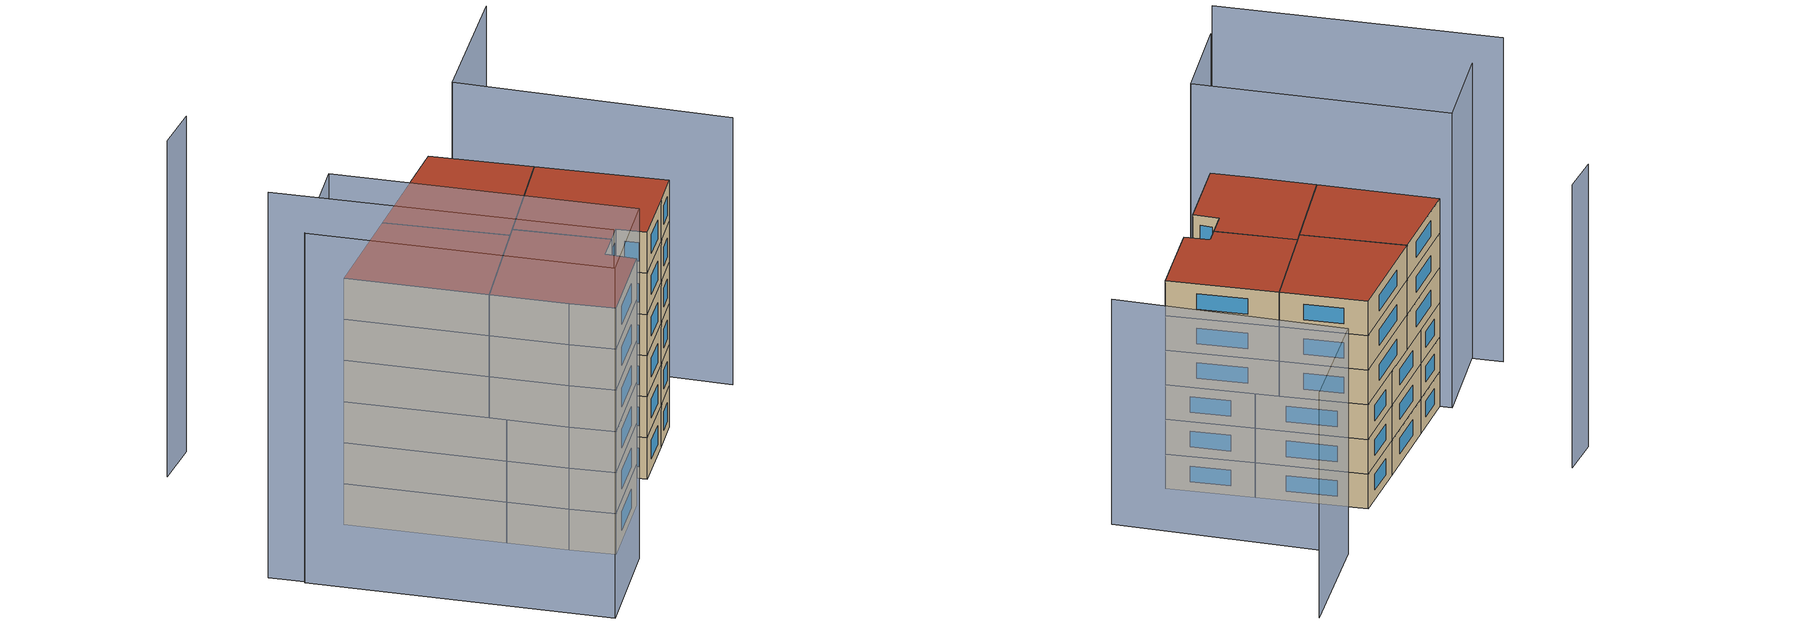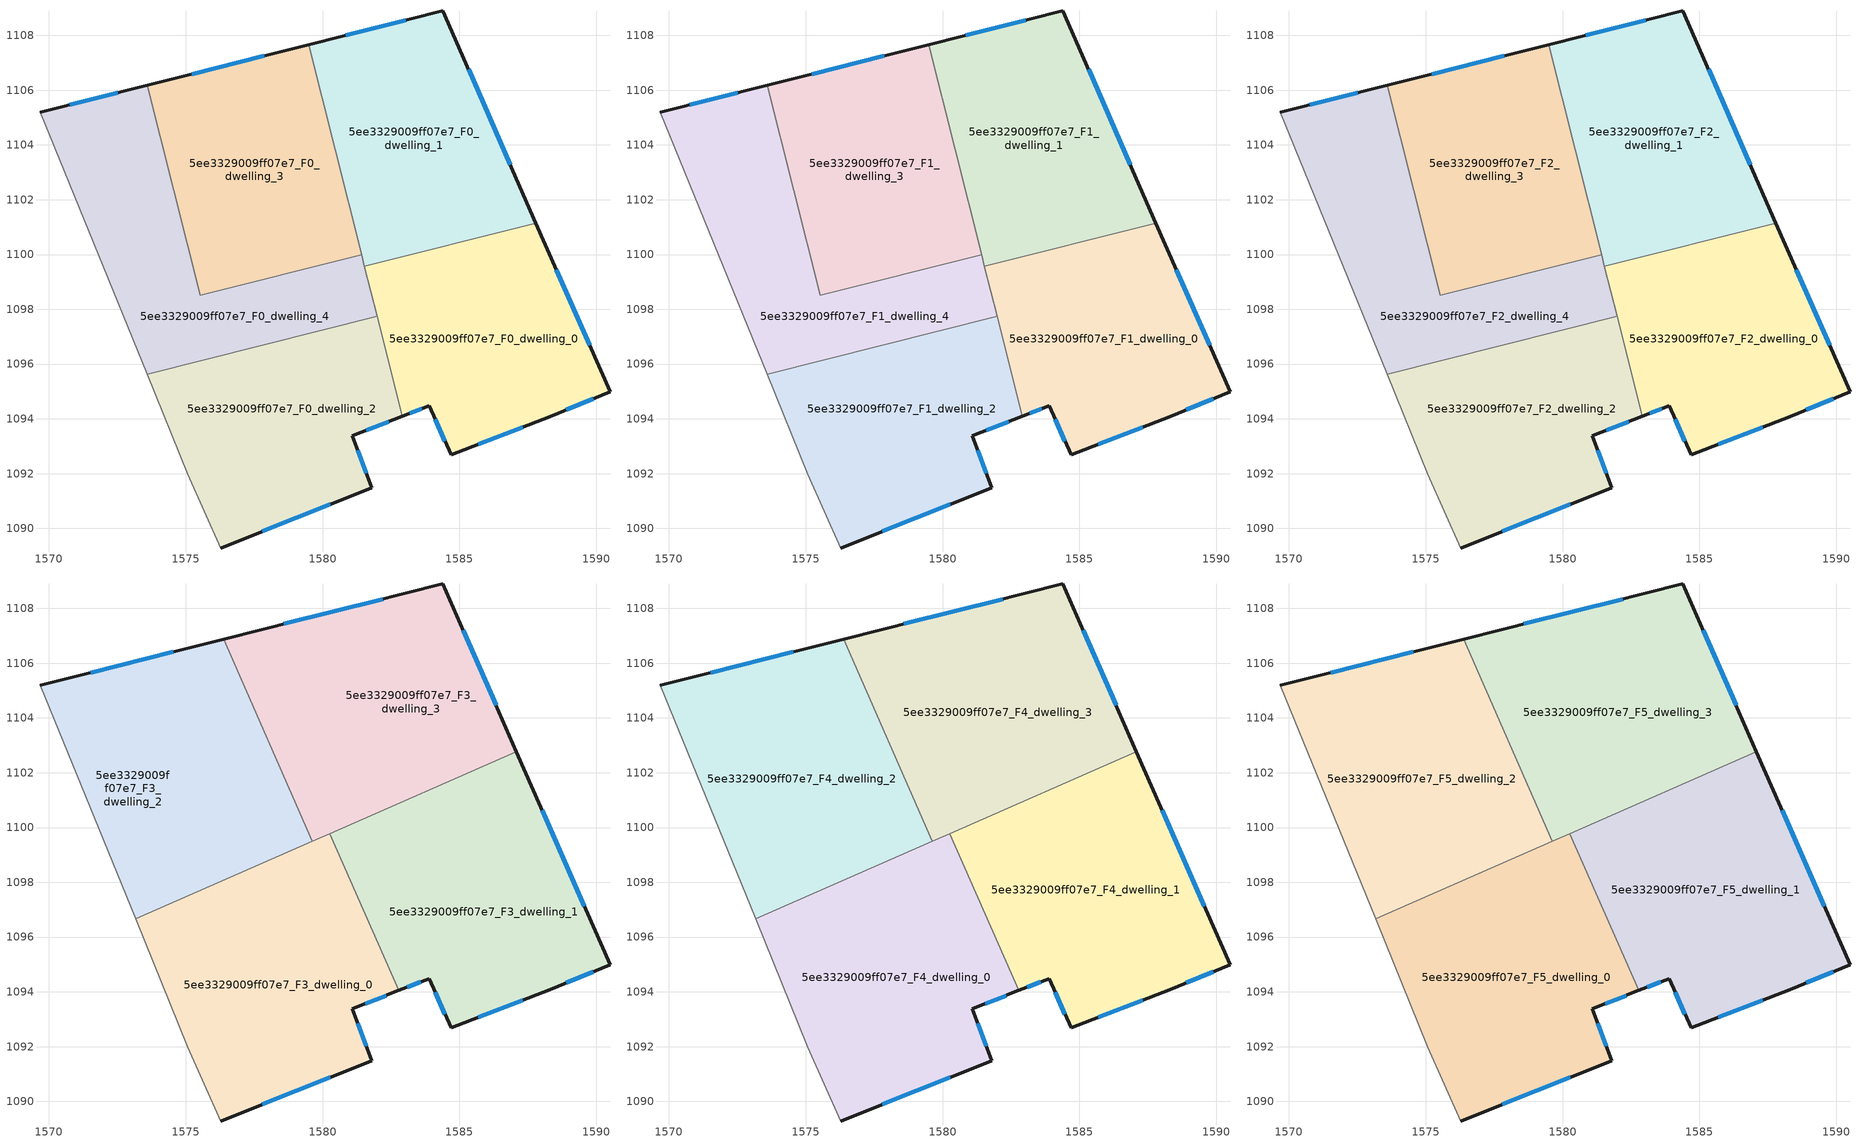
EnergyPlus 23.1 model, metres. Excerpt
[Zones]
5ee3329009ff07e7_F0_dwelling_0
 floor ground (EU_floor_Construction): 1587.79,1101.15 1590.5,1094.98 1588.3,1094.08 1584.69,1092.68 1583.89,1094.48 1582.91,1094.1 1581.53,1099.57 z0
 wall outside (EU_wall_Construction): 1582.91,1094.1 1583.89,1094.48 1584.69,1092.68 1588.3,1094.08 1590.5,1094.98 1587.79,1101.15 z0:3
 wall to 5ee3329009ff07e7_F0_dwelling_1 (EU_wall_Construction): 1587.79,1101.15 1581.53,1099.57 z0:3
 wall to 5ee3329009ff07e7_F0_dwelling_2 (EU_wall_Construction): 1581.99,1097.75 1582.91,1094.1 z0:3
 wall to 5ee3329009ff07e7_F0_dwelling_4 (EU_wall_Construction): 1581.53,1099.57 1581.99,1097.75 z0:3
 window (EU_Window_Construction): 1584.11,1093.99 1584.47,1093.18 / 1583.18,1094.2 1583.62,1094.38 / 1589.75,1096.68 1588.54,1099.45 / 1588.9,1094.33 1589.89,1094.74 / 1585.68,1093.07 1587.3,1093.7 z0.83:2.17
5ee3329009ff07e7_F0_dwelling_1
 floor ground (EU_floor_Construction): 1584.4,1108.89 1587.79,1101.15 1581.53,1099.57 1579.5,1107.66 z0
 wall outside (EU_wall_Construction): 1587.79,1101.15 1584.4,1108.89 1579.5,1107.66 z0:3
 wall to 5ee3329009ff07e7_F0_dwelling_3 (EU_wall_Construction): 1579.5,1107.66 1581.43,1100 z0:3
 wall to 5ee3329009ff07e7_F0_dwelling_4 (EU_wall_Construction): 1581.43,1100 1581.53,1099.57 z0:3
 window (EU_Window_Construction): 1586.86,1103.28 1585.33,1106.76 / 1583.05,1108.56 1580.84,1108 z0.83:2.17
5ee3329009ff07e7_F0_dwelling_2
 floor ground (EU_floor_Construction): 1581.99,1097.75 1582.91,1094.1 1581.09,1093.38 1581.79,1091.48 1576.29,1089.28 1575.08,1091.99 1573.59,1095.64 z0
 wall outside (EU_wall_Construction): 1576.29,1089.28 1581.79,1091.48 1581.09,1093.38 1582.91,1094.1 z0:3
 wall adiabatic (EU_wall_Construction): 1573.59,1095.64 1575.08,1091.99 1576.29,1089.28 z0:3
 wall to 5ee3329009ff07e7_F0_dwelling_4 (EU_wall_Construction): 1581.99,1097.75 1573.59,1095.64 z0:3
 window (EU_Window_Construction): 1581.59,1093.58 1582.41,1093.9 / 1581.6,1092.01 1581.28,1092.86 / 1577.8,1089.89 1580.28,1090.88 z0.83:2.17
5ee3329009ff07e7_F0_dwelling_3
 floor ground (EU_floor_Construction): 1579.5,1107.66 1581.43,1100 1575.54,1098.51 1573.61,1106.18 z0
 wall outside (EU_wall_Construction): 1579.5,1107.66 1573.61,1106.18 z0:3
 wall to 5ee3329009ff07e7_F0_dwelling_4 (EU_wall_Construction): 1573.61,1106.18 1575.54,1098.51 1581.43,1100 z0:3
 window (EU_Window_Construction): 1577.88,1107.26 1575.23,1106.59 z0.83:2.17
5ee3329009ff07e7_F0_dwelling_4
 floor ground (EU_floor_Construction): 1581.43,1100 1581.99,1097.75 1573.59,1095.64 1569.69,1105.2 1573.61,1106.18 1575.54,1098.51 z0
 wall outside (EU_wall_Construction): 1573.61,1106.18 1569.69,1105.2 z0:3
 wall adiabatic (EU_wall_Construction): 1569.69,1105.2 1573.59,1095.64 z0:3
 window (EU_Window_Construction): 1572.53,1105.91 1570.76,1105.47 z0.83:2.17
5ee3329009ff07e7_F1_dwelling_0
 floor to 5ee3329009ff07e7_F0_dwelling_0 (EU_floor_Construction): 1587.79,1101.15 1590.5,1094.98 1588.3,1094.08 1584.69,1092.68 1583.89,1094.48 1582.91,1094.1 1581.53,1099.57 z3
 wall outside (EU_wall_Construction): 1582.91,1094.1 1583.89,1094.48 1584.69,1092.68 1588.3,1094.08 1590.5,1094.98 1587.79,1101.15 z3:6
 wall to 5ee3329009ff07e7_F1_dwelling_1 (EU_wall_Construction): 1587.79,1101.15 1581.53,1099.57 z3:6
 wall to 5ee3329009ff07e7_F1_dwelling_2 (EU_wall_Construction): 1581.99,1097.75 1582.91,1094.1 z3:6
 wall to 5ee3329009ff07e7_F1_dwelling_4 (EU_wall_Construction): 1581.53,1099.57 1581.99,1097.75 z3:6
 window (EU_Window_Construction): 1584.11,1093.99 1584.47,1093.18 / 1583.18,1094.2 1583.62,1094.38 / 1589.75,1096.68 1588.54,1099.45 / 1588.9,1094.33 1589.89,1094.74 / 1585.68,1093.07 1587.3,1093.7 z3.83:5.17
5ee3329009ff07e7_F1_dwelling_1
 floor to 5ee3329009ff07e7_F0_dwelling_1 (EU_floor_Construction): 1584.4,1108.89 1587.79,1101.15 1581.53,1099.57 1579.5,1107.66 z3
 wall outside (EU_wall_Construction): 1587.79,1101.15 1584.4,1108.89 1579.5,1107.66 z3:6
 wall to 5ee3329009ff07e7_F1_dwelling_3 (EU_wall_Construction): 1579.5,1107.66 1581.43,1100 z3:6
 wall to 5ee3329009ff07e7_F1_dwelling_4 (EU_wall_Construction): 1581.43,1100 1581.53,1099.57 z3:6
 window (EU_Window_Construction): 1586.86,1103.28 1585.33,1106.76 / 1583.05,1108.56 1580.84,1108 z3.83:5.17
5ee3329009ff07e7_F1_dwelling_2
 floor to 5ee3329009ff07e7_F0_dwelling_2 (EU_floor_Construction): 1581.99,1097.75 1582.91,1094.1 1581.09,1093.38 1581.79,1091.48 1576.29,1089.28 1575.08,1091.99 1573.59,1095.64 z3
 wall outside (EU_wall_Construction): 1576.29,1089.28 1581.79,1091.48 1581.09,1093.38 1582.91,1094.1 z3:6
 wall adiabatic (EU_wall_Construction): 1573.59,1095.64 1575.08,1091.99 1576.29,1089.28 z3:6
 wall to 5ee3329009ff07e7_F1_dwelling_4 (EU_wall_Construction): 1581.99,1097.75 1573.59,1095.64 z3:6
 window (EU_Window_Construction): 1581.59,1093.58 1582.41,1093.9 / 1581.6,1092.01 1581.28,1092.86 / 1577.8,1089.89 1580.28,1090.88 z3.83:5.17
5ee3329009ff07e7_F1_dwelling_3
 floor to 5ee3329009ff07e7_F0_dwelling_3 (EU_floor_Construction): 1579.5,1107.66 1581.43,1100 1575.54,1098.51 1573.61,1106.18 z3
 wall outside (EU_wall_Construction): 1579.5,1107.66 1573.61,1106.18 z3:6
 wall to 5ee3329009ff07e7_F1_dwelling_4 (EU_wall_Construction): 1573.61,1106.18 1575.54,1098.51 1581.43,1100 z3:6
 window (EU_Window_Construction): 1577.88,1107.26 1575.23,1106.59 z3.83:5.17
5ee3329009ff07e7_F1_dwelling_4
 floor to 5ee3329009ff07e7_F0_dwelling_4 (EU_floor_Construction): 1581.43,1100 1581.99,1097.75 1573.59,1095.64 1569.69,1105.2 1573.61,1106.18 1575.54,1098.51 z3
 wall outside (EU_wall_Construction): 1573.61,1106.18 1569.69,1105.2 z3:6
 wall adiabatic (EU_wall_Construction): 1569.69,1105.2 1573.59,1095.64 z3:6
 window (EU_Window_Construction): 1572.53,1105.91 1570.76,1105.47 z3.83:5.17
5ee3329009ff07e7_F2_dwelling_0
 floor to 5ee3329009ff07e7_F1_dwelling_0 (EU_floor_Construction): 1587.79,1101.15 1590.5,1094.98 1588.3,1094.08 1584.69,1092.68 1583.89,1094.48 1582.91,1094.1 1581.53,1099.57 z6
 wall outside (EU_wall_Construction): 1582.91,1094.1 1583.89,1094.48 1584.69,1092.68 1588.3,1094.08 1590.5,1094.98 1587.79,1101.15 z6:9
 wall to 5ee3329009ff07e7_F2_dwelling_1 (EU_wall_Construction): 1587.79,1101.15 1581.53,1099.57 z6:9
 wall to 5ee3329009ff07e7_F2_dwelling_2 (EU_wall_Construction): 1581.99,1097.75 1582.91,1094.1 z6:9
 wall to 5ee3329009ff07e7_F2_dwelling_4 (EU_wall_Construction): 1581.53,1099.57 1581.99,1097.75 z6:9
 window (EU_Window_Construction): 1584.11,1093.99 1584.47,1093.18 / 1583.18,1094.2 1583.62,1094.38 / 1589.75,1096.68 1588.54,1099.45 / 1588.9,1094.33 1589.89,1094.74 / 1585.68,1093.07 1587.3,1093.7 z6.83:8.17
5ee3329009ff07e7_F2_dwelling_1
 floor to 5ee3329009ff07e7_F1_dwelling_1 (EU_floor_Construction): 1584.4,1108.89 1587.79,1101.15 1581.53,1099.57 1579.5,1107.66 z6
 wall outside (EU_wall_Construction): 1587.79,1101.15 1584.4,1108.89 1579.5,1107.66 z6:9
 wall to 5ee3329009ff07e7_F2_dwelling_3 (EU_wall_Construction): 1579.5,1107.66 1581.43,1100 z6:9
 wall to 5ee3329009ff07e7_F2_dwelling_4 (EU_wall_Construction): 1581.43,1100 1581.53,1099.57 z6:9
 window (EU_Window_Construction): 1586.86,1103.28 1585.33,1106.76 / 1583.05,1108.56 1580.84,1108 z6.83:8.17
5ee3329009ff07e7_F2_dwelling_2
 floor to 5ee3329009ff07e7_F1_dwelling_2 (EU_floor_Construction): 1581.99,1097.75 1582.91,1094.1 1581.09,1093.38 1581.79,1091.48 1576.29,1089.28 1575.08,1091.99 1573.59,1095.64 z6
 wall outside (EU_wall_Construction): 1576.29,1089.28 1581.79,1091.48 1581.09,1093.38 1582.91,1094.1 z6:9
 wall adiabatic (EU_wall_Construction): 1573.59,1095.64 1575.08,1091.99 1576.29,1089.28 z6:9
 wall to 5ee3329009ff07e7_F2_dwelling_4 (EU_wall_Construction): 1581.99,1097.75 1573.59,1095.64 z6:9
 window (EU_Window_Construction): 1581.59,1093.58 1582.41,1093.9 / 1581.6,1092.01 1581.28,1092.86 / 1577.8,1089.89 1580.28,1090.88 z6.83:8.17
5ee3329009ff07e7_F2_dwelling_3
 floor to 5ee3329009ff07e7_F1_dwelling_3 (EU_floor_Construction): 1579.5,1107.66 1581.43,1100 1575.54,1098.51 1573.61,1106.18 z6
 wall outside (EU_wall_Construction): 1579.5,1107.66 1573.61,1106.18 z6:9
 wall to 5ee3329009ff07e7_F2_dwelling_4 (EU_wall_Construction): 1573.61,1106.18 1575.54,1098.51 1581.43,1100 z6:9
 window (EU_Window_Construction): 1577.88,1107.26 1575.23,1106.59 z6.83:8.17
5ee3329009ff07e7_F2_dwelling_4
 floor to 5ee3329009ff07e7_F1_dwelling_4 (EU_floor_Construction): 1581.43,1100 1581.99,1097.75 1573.59,1095.64 1569.69,1105.2 1573.61,1106.18 1575.54,1098.51 z6
 wall outside (EU_wall_Construction): 1573.61,1106.18 1569.69,1105.2 z6:9
 wall adiabatic (EU_wall_Construction): 1569.69,1105.2 1573.59,1095.64 z6:9
 window (EU_Window_Construction): 1572.53,1105.91 1570.76,1105.47 z6.83:8.17
5ee3329009ff07e7_F3_dwelling_0
 floor to 5ee3329009ff07e7_F2_dwelling_2 (EU_floor_Construction): 1581.24,1097.56 1582.79,1094.05 1581.09,1093.38 1581.79,1091.48 1576.29,1089.28 1575.08,1091.99 1573.59,1095.64 z9
 floor to 5ee3329009ff07e7_F2_dwelling_4 (EU_floor_Construction): 1580.3,1099.71 1581.24,1097.56 1573.59,1095.64 1573.17,1096.66 1579.87,1099.61 z9
 floor to 5ee3329009ff07e7_F2_dwelling_3 (EU_floor_Construction): 1580.27,1099.78 1580.3,1099.71 1579.87,1099.61 z9
 wall outside (EU_wall_Construction): 1576.29,1089.28 1581.79,1091.48 1581.09,1093.38 1582.79,1094.05 z9:12
 wall adiabatic (EU_wall_Construction): 1573.17,1096.66 1575.08,1091.99 1576.29,1089.28 z9:12
 wall to 5ee3329009ff07e7_F3_dwelling_1 (EU_wall_Construction): 1582.79,1094.05 1580.27,1099.78 z9:12
 wall to 5ee3329009ff07e7_F3_dwelling_2 (EU_wall_Construction): 1579.63,1099.5 1573.17,1096.66 z9:12
 wall to 5ee3329009ff07e7_F3_dwelling_3 (EU_wall_Construction): 1580.27,1099.78 1579.63,1099.5 z9:12
 window (EU_Window_Construction): 1581.56,1093.57 1582.32,1093.87 / 1581.6,1092.01 1581.28,1092.86 / 1577.8,1089.89 1580.28,1090.88 z9.83:11.17
5ee3329009ff07e7_F3_dwelling_1
 floor to 5ee3329009ff07e7_F2_dwelling_0 (EU_floor_Construction): 1587.79,1101.15 1590.5,1094.98 1588.3,1094.08 1584.69,1092.68 1583.89,1094.48 1582.91,1094.1 1581.53,1099.57 z9
 floor to 5ee3329009ff07e7_F2_dwelling_1 (EU_floor_Construction): 1587.08,1102.77 1587.79,1101.15 1581.53,1099.57 1581.36,1100.26 z9
 floor to 5ee3329009ff07e7_F2_dwelling_2 (EU_floor_Construction): 1581.99,1097.75 1582.91,1094.1 1582.79,1094.05 1581.24,1097.56 z9
 floor to 5ee3329009ff07e7_F2_dwelling_4 (EU_floor_Construction): 1581.43,1100 1581.99,1097.75 1581.24,1097.56 1580.3,1099.71 z9
 floor to 5ee3329009ff07e7_F2_dwelling_3 (EU_floor_Construction): 1581.36,1100.26 1581.43,1100 1580.3,1099.71 1580.27,1099.78 z9
 wall outside (EU_wall_Construction): 1582.79,1094.05 1583.89,1094.48 1584.69,1092.68 1588.3,1094.08 1590.5,1094.98 1587.08,1102.77 z9:12
 wall to 5ee3329009ff07e7_F3_dwelling_3 (EU_wall_Construction): 1587.08,1102.77 1580.27,1099.78 z9:12
 window (EU_Window_Construction): 1588.9,1094.33 1589.89,1094.74 / 1585.68,1093.07 1587.3,1093.7 / 1584.11,1093.99 1584.47,1093.18 / 1583.09,1094.17 1583.59,1094.36 / 1589.56,1097.13 1588.02,1100.63 z9.83:11.17
5ee3329009ff07e7_F3_dwelling_2
 floor to 5ee3329009ff07e7_F2_dwelling_4 (EU_floor_Construction): 1573.61,1106.18 1575.54,1098.51 1579.62,1099.54 1579.63,1099.5 1573.17,1096.66 1569.69,1105.2 z9
 floor to 5ee3329009ff07e7_F2_dwelling_3 (EU_floor_Construction): 1576.39,1106.88 1579.62,1099.54 1575.54,1098.51 1573.61,1106.18 z9
 wall outside (EU_wall_Construction): 1576.39,1106.88 1569.69,1105.2 z9:12
 wall adiabatic (EU_wall_Construction): 1569.69,1105.2 1573.17,1096.66 z9:12
 wall to 5ee3329009ff07e7_F3_dwelling_3 (EU_wall_Construction): 1579.63,1099.5 1576.39,1106.88 z9:12
 window (EU_Window_Construction): 1574.54,1106.42 1571.53,1105.66 z9.83:11.17
5ee3329009ff07e7_F3_dwelling_3
 floor to 5ee3329009ff07e7_F2_dwelling_1 (EU_floor_Construction): 1584.4,1108.89 1587.08,1102.77 1581.36,1100.26 1579.5,1107.66 z9
 floor to 5ee3329009ff07e7_F2_dwelling_3 (EU_floor_Construction): 1579.5,1107.66 1581.36,1100.26 1579.87,1099.61 1579.62,1099.54 1576.39,1106.88 z9
 wall outside (EU_wall_Construction): 1587.08,1102.77 1584.4,1108.89 1576.39,1106.88 z9:12
 window (EU_Window_Construction): 1582.19,1108.34 1578.59,1107.44 / 1586.34,1104.46 1585.13,1107.21 z9.83:11.17
5ee3329009ff07e7_F4_dwelling_0
 floor to 5ee3329009ff07e7_F3_dwelling_0 (EU_floor_Construction): 1580.27,1099.78 1582.79,1094.05 1581.09,1093.38 1581.79,1091.48 1576.29,1089.28 1575.08,1091.99 1573.17,1096.66 z12
 wall outside (EU_wall_Construction): 1576.29,1089.28 1581.79,1091.48 1581.09,1093.38 1582.79,1094.05 z12:15
 wall adiabatic (EU_wall_Construction): 1573.17,1096.66 1575.08,1091.99 1576.29,1089.28 z12:15
 wall to 5ee3329009ff07e7_F4_dwelling_1 (EU_wall_Construction): 1582.79,1094.05 1580.27,1099.78 z12:15
 wall to 5ee3329009ff07e7_F4_dwelling_2 (EU_wall_Construction): 1579.63,1099.5 1573.17,1096.66 z12:15
 wall to 5ee3329009ff07e7_F4_dwelling_3 (EU_wall_Construction): 1580.27,1099.78 1579.63,1099.5 z12:15
 window (EU_Window_Construction): 1581.56,1093.57 1582.32,1093.87 / 1581.6,1092.01 1581.28,1092.86 / 1577.8,1089.89 1580.28,1090.88 z12.83:14.17
5ee3329009ff07e7_F4_dwelling_1
 floor to 5ee3329009ff07e7_F3_dwelling_1 (EU_floor_Construction): 1587.08,1102.77 1590.5,1094.98 1588.3,1094.08 1584.69,1092.68 1583.89,1094.48 1582.79,1094.05 1580.27,1099.78 z12
 wall outside (EU_wall_Construction): 1582.79,1094.05 1583.89,1094.48 1584.69,1092.68 1588.3,1094.08 1590.5,1094.98 1587.08,1102.77 z12:15
 wall to 5ee3329009ff07e7_F4_dwelling_3 (EU_wall_Construction): 1587.08,1102.77 1580.27,1099.78 z12:15
 window (EU_Window_Construction): 1588.9,1094.33 1589.89,1094.74 / 1585.68,1093.07 1587.3,1093.7 / 1584.11,1093.99 1584.47,1093.18 / 1583.09,1094.17 1583.59,1094.36 / 1589.56,1097.13 1588.02,1100.63 z12.83:14.17
5ee3329009ff07e7_F4_dwelling_2
 floor to 5ee3329009ff07e7_F3_dwelling_2 (EU_floor_Construction): 1576.39,1106.88 1579.63,1099.5 1573.17,1096.66 1569.69,1105.2 z12
 wall outside (EU_wall_Construction): 1576.39,1106.88 1569.69,1105.2 z12:15
 wall adiabatic (EU_wall_Construction): 1569.69,1105.2 1573.17,1096.66 z12:15
 wall to 5ee3329009ff07e7_F4_dwelling_3 (EU_wall_Construction): 1579.63,1099.5 1576.39,1106.88 z12:15
 window (EU_Window_Construction): 1574.54,1106.42 1571.53,1105.66 z12.83:14.17
5ee3329009ff07e7_F4_dwelling_3
 floor to 5ee3329009ff07e7_F3_dwelling_3 (EU_floor_Construction): 1584.4,1108.89 1587.08,1102.77 1579.63,1099.5 1576.39,1106.88 z12
 wall outside (EU_wall_Construction): 1587.08,1102.77 1584.4,1108.89 1576.39,1106.88 z12:15
 window (EU_Window_Construction): 1582.19,1108.34 1578.59,1107.44 / 1586.34,1104.46 1585.13,1107.21 z12.83:14.17
5ee3329009ff07e7_F5_dwelling_0
 floor to 5ee3329009ff07e7_F4_dwelling_0 (EU_floor_Construction): 1580.27,1099.78 1582.79,1094.05 1581.09,1093.38 1581.79,1091.48 1576.29,1089.28 1575.08,1091.99 1573.17,1096.66 z15
 wall outside (EU_wall_Construction): 1576.29,1089.28 1581.79,1091.48 1581.09,1093.38 1582.79,1094.05 z15:18
 wall adiabatic (EU_wall_Construction): 1573.17,1096.66 1575.08,1091.99 1576.29,1089.28 z15:18
 wall to 5ee3329009ff07e7_F5_dwelling_1 (EU_wall_Construction): 1582.79,1094.05 1580.27,1099.78 z15:18
 wall to 5ee3329009ff07e7_F5_dwelling_2 (EU_wall_Construction): 1579.63,1099.5 1573.17,1096.66 z15:18
 wall to 5ee3329009ff07e7_F5_dwelling_3 (EU_wall_Construction): 1580.27,1099.78 1579.63,1099.5 z15:18
 window (EU_Window_Construction): 1581.56,1093.57 1582.32,1093.87 / 1581.6,1092.01 1581.28,1092.86 / 1577.8,1089.89 1580.28,1090.88 z15.83:17.17
 roof outside (EU_roof_Construction): 1581.79,1091.48 1581.09,1093.38 1582.79,1094.05 1580.27,1099.78 1573.17,1096.66 1575.08,1091.99 1576.29,1089.28 z18
5ee3329009ff07e7_F5_dwelling_1
 floor to 5ee3329009ff07e7_F4_dwelling_1 (EU_floor_Construction): 1587.08,1102.77 1590.5,1094.98 1588.3,1094.08 1584.69,1092.68 1583.89,1094.48 1582.79,1094.05 1580.27,1099.78 z15
 wall outside (EU_wall_Construction): 1582.79,1094.05 1583.89,1094.48 1584.69,1092.68 1588.3,1094.08 1590.5,1094.98 1587.08,1102.77 z15:18
 wall to 5ee3329009ff07e7_F5_dwelling_3 (EU_wall_Construction): 1587.08,1102.77 1580.27,1099.78 z15:18
 window (EU_Window_Construction): 1588.9,1094.33 1589.89,1094.74 / 1585.68,1093.07 1587.3,1093.7 / 1584.11,1093.99 1584.47,1093.18 / 1583.09,1094.17 1583.59,1094.36 / 1589.56,1097.13 1588.02,1100.63 z15.83:17.17
 roof outside (EU_roof_Construction): 1590.5,1094.98 1587.08,1102.77 1580.27,1099.78 1582.79,1094.05 1583.89,1094.48 1584.69,1092.68 1588.3,1094.08 z18
5ee3329009ff07e7_F5_dwelling_2
 floor to 5ee3329009ff07e7_F4_dwelling_2 (EU_floor_Construction): 1576.39,1106.88 1579.63,1099.5 1573.17,1096.66 1569.69,1105.2 z15
 wall outside (EU_wall_Construction): 1576.39,1106.88 1569.69,1105.2 z15:18
 wall adiabatic (EU_wall_Construction): 1569.69,1105.2 1573.17,1096.66 z15:18
 wall to 5ee3329009ff07e7_F5_dwelling_3 (EU_wall_Construction): 1579.63,1099.5 1576.39,1106.88 z15:18
 window (EU_Window_Construction): 1574.54,1106.42 1571.53,1105.66 z15.83:17.17
 roof outside (EU_roof_Construction): 1579.63,1099.5 1576.39,1106.88 1569.69,1105.2 1573.17,1096.66 z18
5ee3329009ff07e7_F5_dwelling_3
 floor to 5ee3329009ff07e7_F4_dwelling_3 (EU_floor_Construction): 1584.4,1108.89 1587.08,1102.77 1579.63,1099.5 1576.39,1106.88 z15
 wall outside (EU_wall_Construction): 1587.08,1102.77 1584.4,1108.89 1576.39,1106.88 z15:18
 window (EU_Window_Construction): 1582.19,1108.34 1578.59,1107.44 / 1586.34,1104.46 1585.13,1107.21 z15.83:17.17
 roof outside (EU_roof_Construction): 1587.08,1102.77 1584.4,1108.89 1576.39,1106.88 1579.63,1099.5 z18
shading: 1561.96,1105.58 1570.39,1085.45 z0:28.1; 1569.33,1106.07 1576.76,1087.88 / 1576.76,1087.88 1570.17,1085.18 / 1570.17,1085.18 1562.73,1103.38 / 1562.73,1103.38 1569.33,1106.07 z0:25.5; 1596.77,1094.52 1590.4,1111.19 / 1590.4,1111.19 1598.94,1114.45 z0:19.5; 1571.24,1118.05 1568.21,1117.39 z0:24.5
[Building]
EU S2 Campaign: North Axis=0; Terrain=City; Solar Distribution=FullExterior
[Site:Location]
Lyon-Bron: Latitude=45.75; Longitude=5; Time Zone=1; Elevation=198
[SizingPeriod:WeatherFileDays]
AnnualSizingPeriod: Begin Month=1; Begin Day of Month=1; End Month=12; End Day of Month=31; Day of Week for Start Day=Monday; Use Weather File Daylight Saving Period=No; Use Weather File Rain and Snow Indicators=No
[MATERIAL]
EU_InternalMass_Material: Roughness=MediumRough; Thickness=0.1; Conductivity=1; Density=1800; Specific Heat=900; Thermal Absorptance=0.9; Solar Absorptance=0.7; Visible Absorptance=0.7
[MATERIAL:NOMASS] Roughness=MediumRough; Thermal Absorptance=0.9; Solar Absorptance=0.7; Visible Absorptance=0.7
Name | Thermal Resistance
EU_wall_NoMass | 0.87146
EU_roof_NoMass | 0.842276
EU_floor_NoMass | 0.496999
[WINDOWMATERIAL:SIMPLEGLAZINGSYSTEM]
EU_Window_SimpleGlazing: UFactor=2.2525; Solar Heat Gain Coefficient=0.76; Visible Transmittance=0.76
[CONSTRUCTION]
EU_wall_Construction: EU_wall_NoMass
EU_roof_Construction: EU_roof_NoMass
EU_floor_Construction: EU_floor_NoMass
EU_Window_Construction: EU_Window_SimpleGlazing
EU_InternalMass_Construction: EU_InternalMass_Material
[ZONE] Type=1; Multiplier=1; Ceiling Height=autocalculate; Floor Area=autocalculate; Part of Total Floor Area=Yes
Name | Volume
5ee3329009ff07e7_F0_dwelling_0; 5ee3329009ff07e7_F1_dwelling_0; 5ee3329009ff07e7_F2_dwelling_0 | 143.988
5ee3329009ff07e7_F3_dwelling_0; 5ee3329009ff07e7_F4_dwelling_0; 5ee3329009ff07e7_F5_dwelling_0 | 179.97
5ee3329009ff07e7_F0_dwelling_1; 5ee3329009ff07e7_F1_dwelling_1; 5ee3329009ff07e7_F2_dwelling_1 | 143.996
5ee3329009ff07e7_F3_dwelling_1; 5ee3329009ff07e7_F4_dwelling_1; 5ee3329009ff07e7_F5_dwelling_1 | 179.971
5ee3329009ff07e7_F0_dwelling_2; 5ee3329009ff07e7_F1_dwelling_2; 5ee3329009ff07e7_F2_dwelling_2 | 143.981
5ee3329009ff07e7_F3_dwelling_2; 5ee3329009ff07e7_F4_dwelling_2; 5ee3329009ff07e7_F5_dwelling_2 | 179.978
5ee3329009ff07e7_F0_dwelling_3; 5ee3329009ff07e7_F1_dwelling_3; 5ee3329009ff07e7_F2_dwelling_3 | 143.982
5ee3329009ff07e7_F3_dwelling_3; 5ee3329009ff07e7_F4_dwelling_3; 5ee3329009ff07e7_F5_dwelling_3 | 179.995
5ee3329009ff07e7_F0_dwelling_4; 5ee3329009ff07e7_F1_dwelling_4; 5ee3329009ff07e7_F2_dwelling_4 | 143.974
[INTERNALMASS] Construction=EU_InternalMass_Construction
Name | Zone or ZoneList | Surface Area
5ee3329009ff07e7_F0_dwelling_0_EU_InternalMass | 5ee3329009ff07e7_F0_dwelling_0 | 47.9951
5ee3329009ff07e7_F0_dwelling_1_EU_InternalMass | 5ee3329009ff07e7_F0_dwelling_1 | 47.9984
5ee3329009ff07e7_F0_dwelling_2_EU_InternalMass | 5ee3329009ff07e7_F0_dwelling_2 | 47.9935
5ee3329009ff07e7_F0_dwelling_3_EU_InternalMass | 5ee3329009ff07e7_F0_dwelling_3 | 47.9935
5ee3329009ff07e7_F0_dwelling_4_EU_InternalMass | 5ee3329009ff07e7_F0_dwelling_4 | 47.9914
5ee3329009ff07e7_F1_dwelling_0_EU_InternalMass | 5ee3329009ff07e7_F1_dwelling_0 | 47.9951
5ee3329009ff07e7_F1_dwelling_1_EU_InternalMass | 5ee3329009ff07e7_F1_dwelling_1 | 47.9984
5ee3329009ff07e7_F1_dwelling_2_EU_InternalMass | 5ee3329009ff07e7_F1_dwelling_2 | 47.9935
5ee3329009ff07e7_F1_dwelling_3_EU_InternalMass | 5ee3329009ff07e7_F1_dwelling_3 | 47.9935
5ee3329009ff07e7_F1_dwelling_4_EU_InternalMass | 5ee3329009ff07e7_F1_dwelling_4 | 47.9914
5ee3329009ff07e7_F2_dwelling_0_EU_InternalMass | 5ee3329009ff07e7_F2_dwelling_0 | 47.9951
5ee3329009ff07e7_F2_dwelling_1_EU_InternalMass | 5ee3329009ff07e7_F2_dwelling_1 | 47.9984
5ee3329009ff07e7_F2_dwelling_2_EU_InternalMass | 5ee3329009ff07e7_F2_dwelling_2 | 47.9935
5ee3329009ff07e7_F2_dwelling_3_EU_InternalMass | 5ee3329009ff07e7_F2_dwelling_3 | 47.9935
5ee3329009ff07e7_F2_dwelling_4_EU_InternalMass | 5ee3329009ff07e7_F2_dwelling_4 | 47.9914
5ee3329009ff07e7_F3_dwelling_0_EU_InternalMass | 5ee3329009ff07e7_F3_dwelling_0 | 59.9889
5ee3329009ff07e7_F3_dwelling_1_EU_InternalMass | 5ee3329009ff07e7_F3_dwelling_1 | 59.9899
5ee3329009ff07e7_F3_dwelling_2_EU_InternalMass | 5ee3329009ff07e7_F3_dwelling_2 | 59.9942
5ee3329009ff07e7_F3_dwelling_3_EU_InternalMass | 5ee3329009ff07e7_F3_dwelling_3 | 59.9968
5ee3329009ff07e7_F4_dwelling_0_EU_InternalMass | 5ee3329009ff07e7_F4_dwelling_0 | 59.9889
5ee3329009ff07e7_F4_dwelling_1_EU_InternalMass | 5ee3329009ff07e7_F4_dwelling_1 | 59.9899
5ee3329009ff07e7_F4_dwelling_2_EU_InternalMass | 5ee3329009ff07e7_F4_dwelling_2 | 59.9942
5ee3329009ff07e7_F4_dwelling_3_EU_InternalMass | 5ee3329009ff07e7_F4_dwelling_3 | 59.9968
5ee3329009ff07e7_F5_dwelling_0_EU_InternalMass | 5ee3329009ff07e7_F5_dwelling_0 | 59.9889
5ee3329009ff07e7_F5_dwelling_1_EU_InternalMass | 5ee3329009ff07e7_F5_dwelling_1 | 59.9899
5ee3329009ff07e7_F5_dwelling_2_EU_InternalMass | 5ee3329009ff07e7_F5_dwelling_2 | 59.9942
5ee3329009ff07e7_F5_dwelling_3_EU_InternalMass | 5ee3329009ff07e7_F5_dwelling_3 | 59.9968
[OTHEREQUIPMENT] Fuel Type=Electricity; Design Level Calculation Method=Watts/Area; Power per Zone Floor Area=1; Fraction Latent=0; Fraction Radiant=0; Fraction Lost=0; Carbon Dioxide Generation Rate=0; EndUse Subcategory=EU_Step8_InternalGains
Name | Zone or ZoneList or Space or SpaceList | Schedule
EU_Step8_InternalGain_5ee3329009ff07e7_F0_dwelling_0_f000 | 5ee3329009ff07e7_F0_dwelling_0 | EU_Step8_GainSchedule_5ee3329009ff07e7_F0_dwelling_0_f000
EU_Step8_InternalGain_5ee3329009ff07e7_F0_dwelling_1_f000 | 5ee3329009ff07e7_F0_dwelling_1 | EU_Step8_GainSchedule_5ee3329009ff07e7_F0_dwelling_1_f000
EU_Step8_InternalGain_5ee3329009ff07e7_F0_dwelling_2_f000 | 5ee3329009ff07e7_F0_dwelling_2 | EU_Step8_GainSchedule_5ee3329009ff07e7_F0_dwelling_2_f000
EU_Step8_InternalGain_5ee3329009ff07e7_F0_dwelling_3_f000 | 5ee3329009ff07e7_F0_dwelling_3 | EU_Step8_GainSchedule_5ee3329009ff07e7_F0_dwelling_3_f000
EU_Step8_InternalGain_5ee3329009ff07e7_F0_dwelling_4_f000 | 5ee3329009ff07e7_F0_dwelling_4 | EU_Step8_GainSchedule_5ee3329009ff07e7_F0_dwelling_4_f000
EU_Step8_InternalGain_5ee3329009ff07e7_F1_dwelling_0_f000 | 5ee3329009ff07e7_F1_dwelling_0 | EU_Step8_GainSchedule_5ee3329009ff07e7_F1_dwelling_0_f000
EU_Step8_InternalGain_5ee3329009ff07e7_F1_dwelling_1_f000 | 5ee3329009ff07e7_F1_dwelling_1 | EU_Step8_GainSchedule_5ee3329009ff07e7_F1_dwelling_1_f000
EU_Step8_InternalGain_5ee3329009ff07e7_F1_dwelling_2_f000 | 5ee3329009ff07e7_F1_dwelling_2 | EU_Step8_GainSchedule_5ee3329009ff07e7_F1_dwelling_2_f000
EU_Step8_InternalGain_5ee3329009ff07e7_F1_dwelling_3_f000 | 5ee3329009ff07e7_F1_dwelling_3 | EU_Step8_GainSchedule_5ee3329009ff07e7_F1_dwelling_3_f000
EU_Step8_InternalGain_5ee3329009ff07e7_F1_dwelling_4_f000 | 5ee3329009ff07e7_F1_dwelling_4 | EU_Step8_GainSchedule_5ee3329009ff07e7_F1_dwelling_4_f000
EU_Step8_InternalGain_5ee3329009ff07e7_F2_dwelling_0_f000 | 5ee3329009ff07e7_F2_dwelling_0 | EU_Step8_GainSchedule_5ee3329009ff07e7_F2_dwelling_0_f000
EU_Step8_InternalGain_5ee3329009ff07e7_F2_dwelling_1_f000 | 5ee3329009ff07e7_F2_dwelling_1 | EU_Step8_GainSchedule_5ee3329009ff07e7_F2_dwelling_1_f000
EU_Step8_InternalGain_5ee3329009ff07e7_F2_dwelling_2_f000 | 5ee3329009ff07e7_F2_dwelling_2 | EU_Step8_GainSchedule_5ee3329009ff07e7_F2_dwelling_2_f000
EU_Step8_InternalGain_5ee3329009ff07e7_F2_dwelling_3_f000 | 5ee3329009ff07e7_F2_dwelling_3 | EU_Step8_GainSchedule_5ee3329009ff07e7_F2_dwelling_3_f000
EU_Step8_InternalGain_5ee3329009ff07e7_F2_dwelling_4_f000 | 5ee3329009ff07e7_F2_dwelling_4 | EU_Step8_GainSchedule_5ee3329009ff07e7_F2_dwelling_4_f000
EU_Step8_InternalGain_5ee3329009ff07e7_F3_dwelling_0_f000 | 5ee3329009ff07e7_F3_dwelling_0 | EU_Step8_GainSchedule_5ee3329009ff07e7_F3_dwelling_0_f000
EU_Step8_InternalGain_5ee3329009ff07e7_F3_dwelling_1_f000 | 5ee3329009ff07e7_F3_dwelling_1 | EU_Step8_GainSchedule_5ee3329009ff07e7_F3_dwelling_1_f000
EU_Step8_InternalGain_5ee3329009ff07e7_F3_dwelling_2_f000 | 5ee3329009ff07e7_F3_dwelling_2 | EU_Step8_GainSchedule_5ee3329009ff07e7_F3_dwelling_2_f000
EU_Step8_InternalGain_5ee3329009ff07e7_F3_dwelling_3_f000 | 5ee3329009ff07e7_F3_dwelling_3 | EU_Step8_GainSchedule_5ee3329009ff07e7_F3_dwelling_3_f000
EU_Step8_InternalGain_5ee3329009ff07e7_F4_dwelling_0_f000 | 5ee3329009ff07e7_F4_dwelling_0 | EU_Step8_GainSchedule_5ee3329009ff07e7_F4_dwelling_0_f000
EU_Step8_InternalGain_5ee3329009ff07e7_F4_dwelling_1_f000 | 5ee3329009ff07e7_F4_dwelling_1 | EU_Step8_GainSchedule_5ee3329009ff07e7_F4_dwelling_1_f000
EU_Step8_InternalGain_5ee3329009ff07e7_F4_dwelling_2_f000 | 5ee3329009ff07e7_F4_dwelling_2 | EU_Step8_GainSchedule_5ee3329009ff07e7_F4_dwelling_2_f000
EU_Step8_InternalGain_5ee3329009ff07e7_F4_dwelling_3_f000 | 5ee3329009ff07e7_F4_dwelling_3 | EU_Step8_GainSchedule_5ee3329009ff07e7_F4_dwelling_3_f000
EU_Step8_InternalGain_5ee3329009ff07e7_F5_dwelling_0_f000 | 5ee3329009ff07e7_F5_dwelling_0 | EU_Step8_GainSchedule_5ee3329009ff07e7_F5_dwelling_0_f000
EU_Step8_InternalGain_5ee3329009ff07e7_F5_dwelling_1_f000 | 5ee3329009ff07e7_F5_dwelling_1 | EU_Step8_GainSchedule_5ee3329009ff07e7_F5_dwelling_1_f000
EU_Step8_InternalGain_5ee3329009ff07e7_F5_dwelling_2_f000 | 5ee3329009ff07e7_F5_dwelling_2 | EU_Step8_GainSchedule_5ee3329009ff07e7_F5_dwelling_2_f000
EU_Step8_InternalGain_5ee3329009ff07e7_F5_dwelling_3_f000 | 5ee3329009ff07e7_F5_dwelling_3 | EU_Step8_GainSchedule_5ee3329009ff07e7_F5_dwelling_3_f000
[ZONEVENTILATION:DESIGNFLOWRATE] Schedule=EU_AlwaysOn; Design Flow Rate Calculation Method=AirChanges/Hour; Air Changes per Hour=0.425; Ventilation Type=Natural; Fan Pressure Rise=0; Fan Total Efficiency=1; Constant Term Coefficient=1; Temperature Term Coefficient=0; Velocity Term Coefficient=0; Velocity Squared Term Coefficient=0; Minimum Indoor Temperature=-100; Maximum Indoor Temperature=100; Delta Temperature=-100; Minimum Outdoor Temperature=-100; Maximum Outdoor Temperature=100; Maximum Wind Speed=40
Name | Zone or ZoneList or Space or SpaceList
EU_ConstantAir_5ee3329009ff07e7_F0_dwelling_0 | 5ee3329009ff07e7_F0_dwelling_0
EU_ConstantAir_5ee3329009ff07e7_F0_dwelling_1 | 5ee3329009ff07e7_F0_dwelling_1
EU_ConstantAir_5ee3329009ff07e7_F0_dwelling_2 | 5ee3329009ff07e7_F0_dwelling_2
EU_ConstantAir_5ee3329009ff07e7_F0_dwelling_3 | 5ee3329009ff07e7_F0_dwelling_3
EU_ConstantAir_5ee3329009ff07e7_F0_dwelling_4 | 5ee3329009ff07e7_F0_dwelling_4
EU_ConstantAir_5ee3329009ff07e7_F1_dwelling_0 | 5ee3329009ff07e7_F1_dwelling_0
EU_ConstantAir_5ee3329009ff07e7_F1_dwelling_1 | 5ee3329009ff07e7_F1_dwelling_1
EU_ConstantAir_5ee3329009ff07e7_F1_dwelling_2 | 5ee3329009ff07e7_F1_dwelling_2
EU_ConstantAir_5ee3329009ff07e7_F1_dwelling_3 | 5ee3329009ff07e7_F1_dwelling_3
EU_ConstantAir_5ee3329009ff07e7_F1_dwelling_4 | 5ee3329009ff07e7_F1_dwelling_4
EU_ConstantAir_5ee3329009ff07e7_F2_dwelling_0 | 5ee3329009ff07e7_F2_dwelling_0
EU_ConstantAir_5ee3329009ff07e7_F2_dwelling_1 | 5ee3329009ff07e7_F2_dwelling_1
EU_ConstantAir_5ee3329009ff07e7_F2_dwelling_2 | 5ee3329009ff07e7_F2_dwelling_2
EU_ConstantAir_5ee3329009ff07e7_F2_dwelling_3 | 5ee3329009ff07e7_F2_dwelling_3
EU_ConstantAir_5ee3329009ff07e7_F2_dwelling_4 | 5ee3329009ff07e7_F2_dwelling_4
EU_ConstantAir_5ee3329009ff07e7_F3_dwelling_0 | 5ee3329009ff07e7_F3_dwelling_0
EU_ConstantAir_5ee3329009ff07e7_F3_dwelling_1 | 5ee3329009ff07e7_F3_dwelling_1
EU_ConstantAir_5ee3329009ff07e7_F3_dwelling_2 | 5ee3329009ff07e7_F3_dwelling_2
EU_ConstantAir_5ee3329009ff07e7_F3_dwelling_3 | 5ee3329009ff07e7_F3_dwelling_3
EU_ConstantAir_5ee3329009ff07e7_F4_dwelling_0 | 5ee3329009ff07e7_F4_dwelling_0
EU_ConstantAir_5ee3329009ff07e7_F4_dwelling_1 | 5ee3329009ff07e7_F4_dwelling_1
EU_ConstantAir_5ee3329009ff07e7_F4_dwelling_2 | 5ee3329009ff07e7_F4_dwelling_2
EU_ConstantAir_5ee3329009ff07e7_F4_dwelling_3 | 5ee3329009ff07e7_F4_dwelling_3
EU_ConstantAir_5ee3329009ff07e7_F5_dwelling_0 | 5ee3329009ff07e7_F5_dwelling_0
EU_ConstantAir_5ee3329009ff07e7_F5_dwelling_1 | 5ee3329009ff07e7_F5_dwelling_1
EU_ConstantAir_5ee3329009ff07e7_F5_dwelling_2 | 5ee3329009ff07e7_F5_dwelling_2
EU_ConstantAir_5ee3329009ff07e7_F5_dwelling_3 | 5ee3329009ff07e7_F5_dwelling_3
[HVACTEMPLATE:THERMOSTAT] Constant Heating Setpoint=20; Constant Cooling Setpoint=50
EU_HeatOnly_5ee3329009ff07e7_F0_dwelling_0; EU_HeatOnly_5ee3329009ff07e7_F0_dwelling_1; EU_HeatOnly_5ee3329009ff07e7_F0_dwelling_2; EU_HeatOnly_5ee3329009ff07e7_F0_dwelling_3; EU_HeatOnly_5ee3329009ff07e7_F0_dwelling_4; EU_HeatOnly_5ee3329009ff07e7_F1_dwelling_0; EU_HeatOnly_5ee3329009ff07e7_F1_dwelling_1; EU_HeatOnly_5ee3329009ff07e7_F1_dwelling_2; EU_HeatOnly_5ee3329009ff07e7_F1_dwelling_3; EU_HeatOnly_5ee3329009ff07e7_F1_dwelling_4; EU_HeatOnly_5ee3329009ff07e7_F2_dwelling_0; EU_HeatOnly_5ee3329009ff07e7_F2_dwelling_1; EU_HeatOnly_5ee3329009ff07e7_F2_dwelling_2; EU_HeatOnly_5ee3329009ff07e7_F2_dwelling_3; EU_HeatOnly_5ee3329009ff07e7_F2_dwelling_4; EU_HeatOnly_5ee3329009ff07e7_F3_dwelling_0; EU_HeatOnly_5ee3329009ff07e7_F3_dwelling_1; EU_HeatOnly_5ee3329009ff07e7_F3_dwelling_2; EU_HeatOnly_5ee3329009ff07e7_F3_dwelling_3; EU_HeatOnly_5ee3329009ff07e7_F4_dwelling_0; EU_HeatOnly_5ee3329009ff07e7_F4_dwelling_1; EU_HeatOnly_5ee3329009ff07e7_F4_dwelling_2; EU_HeatOnly_5ee3329009ff07e7_F4_dwelling_3; EU_HeatOnly_5ee3329009ff07e7_F5_dwelling_0; EU_HeatOnly_5ee3329009ff07e7_F5_dwelling_1; EU_HeatOnly_5ee3329009ff07e7_F5_dwelling_2; EU_HeatOnly_5ee3329009ff07e7_F5_dwelling_3
[HVACTEMPLATE:ZONE:IDEALLOADSAIRSYSTEM] System Availability Schedule=EU_AlwaysOn; Maximum Heating Supply Air Temperature=50; Minimum Cooling Supply Air Temperature=13; Maximum Heating Supply Air Humidity Ratio=0.0156; Minimum Cooling Supply Air Humidity Ratio=0.0077; Heating Limit=NoLimit; Cooling Limit=NoLimit; Heating Availability Schedule=EU_AlwaysOn; Cooling Availability Schedule=EU_CoolingOff; Dehumidification Control Type=ConstantSensibleHeatRatio; Cooling Sensible Heat Ratio=0.7; Dehumidification Setpoint=60; Humidification Control Type=None; Humidification Setpoint=30; Outdoor Air Method=None; Outdoor Air Flow Rate per Person=0.00944; Outdoor Air Flow Rate per Zone Floor Area=0; Outdoor Air Flow Rate per Zone=0; Demand Controlled Ventilation Type=None; Outdoor Air Economizer Type=NoEconomizer; Heat Recovery Type=None; Sensible Heat Recovery Effectiveness=0.7; Latent Heat Recovery Effectiveness=0.65
Name | Template Thermostat
5ee3329009ff07e7_F0_dwelling_0 | EU_HeatOnly_5ee3329009ff07e7_F0_dwelling_0
5ee3329009ff07e7_F0_dwelling_1 | EU_HeatOnly_5ee3329009ff07e7_F0_dwelling_1
5ee3329009ff07e7_F0_dwelling_2 | EU_HeatOnly_5ee3329009ff07e7_F0_dwelling_2
5ee3329009ff07e7_F0_dwelling_3 | EU_HeatOnly_5ee3329009ff07e7_F0_dwelling_3
5ee3329009ff07e7_F0_dwelling_4 | EU_HeatOnly_5ee3329009ff07e7_F0_dwelling_4
5ee3329009ff07e7_F1_dwelling_0 | EU_HeatOnly_5ee3329009ff07e7_F1_dwelling_0
5ee3329009ff07e7_F1_dwelling_1 | EU_HeatOnly_5ee3329009ff07e7_F1_dwelling_1
5ee3329009ff07e7_F1_dwelling_2 | EU_HeatOnly_5ee3329009ff07e7_F1_dwelling_2
5ee3329009ff07e7_F1_dwelling_3 | EU_HeatOnly_5ee3329009ff07e7_F1_dwelling_3
5ee3329009ff07e7_F1_dwelling_4 | EU_HeatOnly_5ee3329009ff07e7_F1_dwelling_4
5ee3329009ff07e7_F2_dwelling_0 | EU_HeatOnly_5ee3329009ff07e7_F2_dwelling_0
5ee3329009ff07e7_F2_dwelling_1 | EU_HeatOnly_5ee3329009ff07e7_F2_dwelling_1
5ee3329009ff07e7_F2_dwelling_2 | EU_HeatOnly_5ee3329009ff07e7_F2_dwelling_2
5ee3329009ff07e7_F2_dwelling_3 | EU_HeatOnly_5ee3329009ff07e7_F2_dwelling_3
5ee3329009ff07e7_F2_dwelling_4 | EU_HeatOnly_5ee3329009ff07e7_F2_dwelling_4
5ee3329009ff07e7_F3_dwelling_0 | EU_HeatOnly_5ee3329009ff07e7_F3_dwelling_0
5ee3329009ff07e7_F3_dwelling_1 | EU_HeatOnly_5ee3329009ff07e7_F3_dwelling_1
5ee3329009ff07e7_F3_dwelling_2 | EU_HeatOnly_5ee3329009ff07e7_F3_dwelling_2
5ee3329009ff07e7_F3_dwelling_3 | EU_HeatOnly_5ee3329009ff07e7_F3_dwelling_3
5ee3329009ff07e7_F4_dwelling_0 | EU_HeatOnly_5ee3329009ff07e7_F4_dwelling_0
5ee3329009ff07e7_F4_dwelling_1 | EU_HeatOnly_5ee3329009ff07e7_F4_dwelling_1
5ee3329009ff07e7_F4_dwelling_2 | EU_HeatOnly_5ee3329009ff07e7_F4_dwelling_2
5ee3329009ff07e7_F4_dwelling_3 | EU_HeatOnly_5ee3329009ff07e7_F4_dwelling_3
5ee3329009ff07e7_F5_dwelling_0 | EU_HeatOnly_5ee3329009ff07e7_F5_dwelling_0
5ee3329009ff07e7_F5_dwelling_1 | EU_HeatOnly_5ee3329009ff07e7_F5_dwelling_1
5ee3329009ff07e7_F5_dwelling_2 | EU_HeatOnly_5ee3329009ff07e7_F5_dwelling_2
5ee3329009ff07e7_F5_dwelling_3 | EU_HeatOnly_5ee3329009ff07e7_F5_dwelling_3
[SIZING:ZONE] Zone Cooling Design Supply Air Temperature Input Method=SupplyAirTemperature; Zone Cooling Design Supply Air Temperature=13; Zone Heating Design Supply Air Temperature Input Method=SupplyAirTemperature; Zone Heating Design Supply Air Temperature=50; Zone Cooling Design Supply Air Humidity Ratio=0.008; Zone Heating Design Supply Air Humidity Ratio=0.008; Cooling Design Air Flow Method=DesignDay; Cooling Design Air Flow Rate=0; Cooling Minimum Air Flow per Zone Floor Area=0.000762; Cooling Minimum Air Flow=0; Cooling Minimum Air Flow Fraction=0.2; Heating Design Air Flow Method=DesignDay; Heating Design Air Flow Rate=0; Heating Maximum Air Flow per Zone Floor Area=0.002032; Heating Maximum Air Flow=0.141576; Heating Maximum Air Flow Fraction=0.3; Account for Dedicated Outdoor Air System=No; Dedicated Outdoor Air System Control Strategy=NeutralSupplyAir; Dedicated Outdoor Air Low Setpoint Temperature for Design=autosize; Dedicated Outdoor Air High Setpoint Temperature for Design=autosize; Zone Load Sizing Method=Sensible Load Only No Latent Load; Zone Latent Cooling Design Supply Air Humidity Ratio Input Method=HumidityRatioDifference; Zone Cooling Design Supply Air Humidity Ratio Difference=0.005; Zone Latent Heating Design Supply Air Humidity Ratio Input Method=HumidityRatioDifference; Zone Humidification Design Supply Air Humidity Ratio Difference=0.005
5ee3329009ff07e7_F0_dwelling_0; 5ee3329009ff07e7_F0_dwelling_1; 5ee3329009ff07e7_F0_dwelling_2; 5ee3329009ff07e7_F0_dwelling_3; 5ee3329009ff07e7_F0_dwelling_4; 5ee3329009ff07e7_F1_dwelling_0; 5ee3329009ff07e7_F1_dwelling_1; 5ee3329009ff07e7_F1_dwelling_2; 5ee3329009ff07e7_F1_dwelling_3; 5ee3329009ff07e7_F1_dwelling_4; 5ee3329009ff07e7_F2_dwelling_0; 5ee3329009ff07e7_F2_dwelling_1; 5ee3329009ff07e7_F2_dwelling_2; 5ee3329009ff07e7_F2_dwelling_3; 5ee3329009ff07e7_F2_dwelling_4; 5ee3329009ff07e7_F3_dwelling_0; 5ee3329009ff07e7_F3_dwelling_1; 5ee3329009ff07e7_F3_dwelling_2; 5ee3329009ff07e7_F3_dwelling_3; 5ee3329009ff07e7_F4_dwelling_0; 5ee3329009ff07e7_F4_dwelling_1; 5ee3329009ff07e7_F4_dwelling_2; 5ee3329009ff07e7_F4_dwelling_3; 5ee3329009ff07e7_F5_dwelling_0; 5ee3329009ff07e7_F5_dwelling_1; 5ee3329009ff07e7_F5_dwelling_2; 5ee3329009ff07e7_F5_dwelling_3
[SCHEDULE:CONSTANT]
Name | Hourly Value
EU_AlwaysOn | 1
EU_CoolingOff | 0
[SCHEDULE:FILE] Column Number=1; Rows to Skip at Top=0; Number of Hours of Data=8760; Column Separator=Comma; Interpolate to Timestep=No; Minutes per Item=60; Adjust Schedule for Daylight Savings=Yes
Name | File
EU_Step8_GainSchedule_5ee3329009ff07e7_F0_dwelling_0_f000 | ../../schedules/5ee3329009ff07e7/5ee3329009ff07e7_F0_dwelling_0_f000_gain.csv
EU_Step8_GainSchedule_5ee3329009ff07e7_F0_dwelling_1_f000 | ../../schedules/5ee3329009ff07e7/5ee3329009ff07e7_F0_dwelling_1_f000_gain.csv
EU_Step8_GainSchedule_5ee3329009ff07e7_F0_dwelling_2_f000 | ../../schedules/5ee3329009ff07e7/5ee3329009ff07e7_F0_dwelling_2_f000_gain.csv
EU_Step8_GainSchedule_5ee3329009ff07e7_F0_dwelling_3_f000 | ../../schedules/5ee3329009ff07e7/5ee3329009ff07e7_F0_dwelling_3_f000_gain.csv
EU_Step8_GainSchedule_5ee3329009ff07e7_F0_dwelling_4_f000 | ../../schedules/5ee3329009ff07e7/5ee3329009ff07e7_F0_dwelling_4_f000_gain.csv
EU_Step8_GainSchedule_5ee3329009ff07e7_F1_dwelling_0_f000 | ../../schedules/5ee3329009ff07e7/5ee3329009ff07e7_F1_dwelling_0_f000_gain.csv
EU_Step8_GainSchedule_5ee3329009ff07e7_F1_dwelling_1_f000 | ../../schedules/5ee3329009ff07e7/5ee3329009ff07e7_F1_dwelling_1_f000_gain.csv
EU_Step8_GainSchedule_5ee3329009ff07e7_F1_dwelling_2_f000 | ../../schedules/5ee3329009ff07e7/5ee3329009ff07e7_F1_dwelling_2_f000_gain.csv
EU_Step8_GainSchedule_5ee3329009ff07e7_F1_dwelling_3_f000 | ../../schedules/5ee3329009ff07e7/5ee3329009ff07e7_F1_dwelling_3_f000_gain.csv
EU_Step8_GainSchedule_5ee3329009ff07e7_F1_dwelling_4_f000 | ../../schedules/5ee3329009ff07e7/5ee3329009ff07e7_F1_dwelling_4_f000_gain.csv
EU_Step8_GainSchedule_5ee3329009ff07e7_F2_dwelling_0_f000 | ../../schedules/5ee3329009ff07e7/5ee3329009ff07e7_F2_dwelling_0_f000_gain.csv
EU_Step8_GainSchedule_5ee3329009ff07e7_F2_dwelling_1_f000 | ../../schedules/5ee3329009ff07e7/5ee3329009ff07e7_F2_dwelling_1_f000_gain.csv
EU_Step8_GainSchedule_5ee3329009ff07e7_F2_dwelling_2_f000 | ../../schedules/5ee3329009ff07e7/5ee3329009ff07e7_F2_dwelling_2_f000_gain.csv
EU_Step8_GainSchedule_5ee3329009ff07e7_F2_dwelling_3_f000 | ../../schedules/5ee3329009ff07e7/5ee3329009ff07e7_F2_dwelling_3_f000_gain.csv
EU_Step8_GainSchedule_5ee3329009ff07e7_F2_dwelling_4_f000 | ../../schedules/5ee3329009ff07e7/5ee3329009ff07e7_F2_dwelling_4_f000_gain.csv
EU_Step8_GainSchedule_5ee3329009ff07e7_F3_dwelling_0_f000 | ../../schedules/5ee3329009ff07e7/5ee3329009ff07e7_F3_dwelling_0_f000_gain.csv
EU_Step8_GainSchedule_5ee3329009ff07e7_F3_dwelling_1_f000 | ../../schedules/5ee3329009ff07e7/5ee3329009ff07e7_F3_dwelling_1_f000_gain.csv
EU_Step8_GainSchedule_5ee3329009ff07e7_F3_dwelling_2_f000 | ../../schedules/5ee3329009ff07e7/5ee3329009ff07e7_F3_dwelling_2_f000_gain.csv
EU_Step8_GainSchedule_5ee3329009ff07e7_F3_dwelling_3_f000 | ../../schedules/5ee3329009ff07e7/5ee3329009ff07e7_F3_dwelling_3_f000_gain.csv
EU_Step8_GainSchedule_5ee3329009ff07e7_F4_dwelling_0_f000 | ../../schedules/5ee3329009ff07e7/5ee3329009ff07e7_F4_dwelling_0_f000_gain.csv
EU_Step8_GainSchedule_5ee3329009ff07e7_F4_dwelling_1_f000 | ../../schedules/5ee3329009ff07e7/5ee3329009ff07e7_F4_dwelling_1_f000_gain.csv
EU_Step8_GainSchedule_5ee3329009ff07e7_F4_dwelling_2_f000 | ../../schedules/5ee3329009ff07e7/5ee3329009ff07e7_F4_dwelling_2_f000_gain.csv
EU_Step8_GainSchedule_5ee3329009ff07e7_F4_dwelling_3_f000 | ../../schedules/5ee3329009ff07e7/5ee3329009ff07e7_F4_dwelling_3_f000_gain.csv
EU_Step8_GainSchedule_5ee3329009ff07e7_F5_dwelling_0_f000 | ../../schedules/5ee3329009ff07e7/5ee3329009ff07e7_F5_dwelling_0_f000_gain.csv
EU_Step8_GainSchedule_5ee3329009ff07e7_F5_dwelling_1_f000 | ../../schedules/5ee3329009ff07e7/5ee3329009ff07e7_F5_dwelling_1_f000_gain.csv
EU_Step8_GainSchedule_5ee3329009ff07e7_F5_dwelling_2_f000 | ../../schedules/5ee3329009ff07e7/5ee3329009ff07e7_F5_dwelling_2_f000_gain.csv
EU_Step8_GainSchedule_5ee3329009ff07e7_F5_dwelling_3_f000 | ../../schedules/5ee3329009ff07e7/5ee3329009ff07e7_F5_dwelling_3_f000_gain.csv
